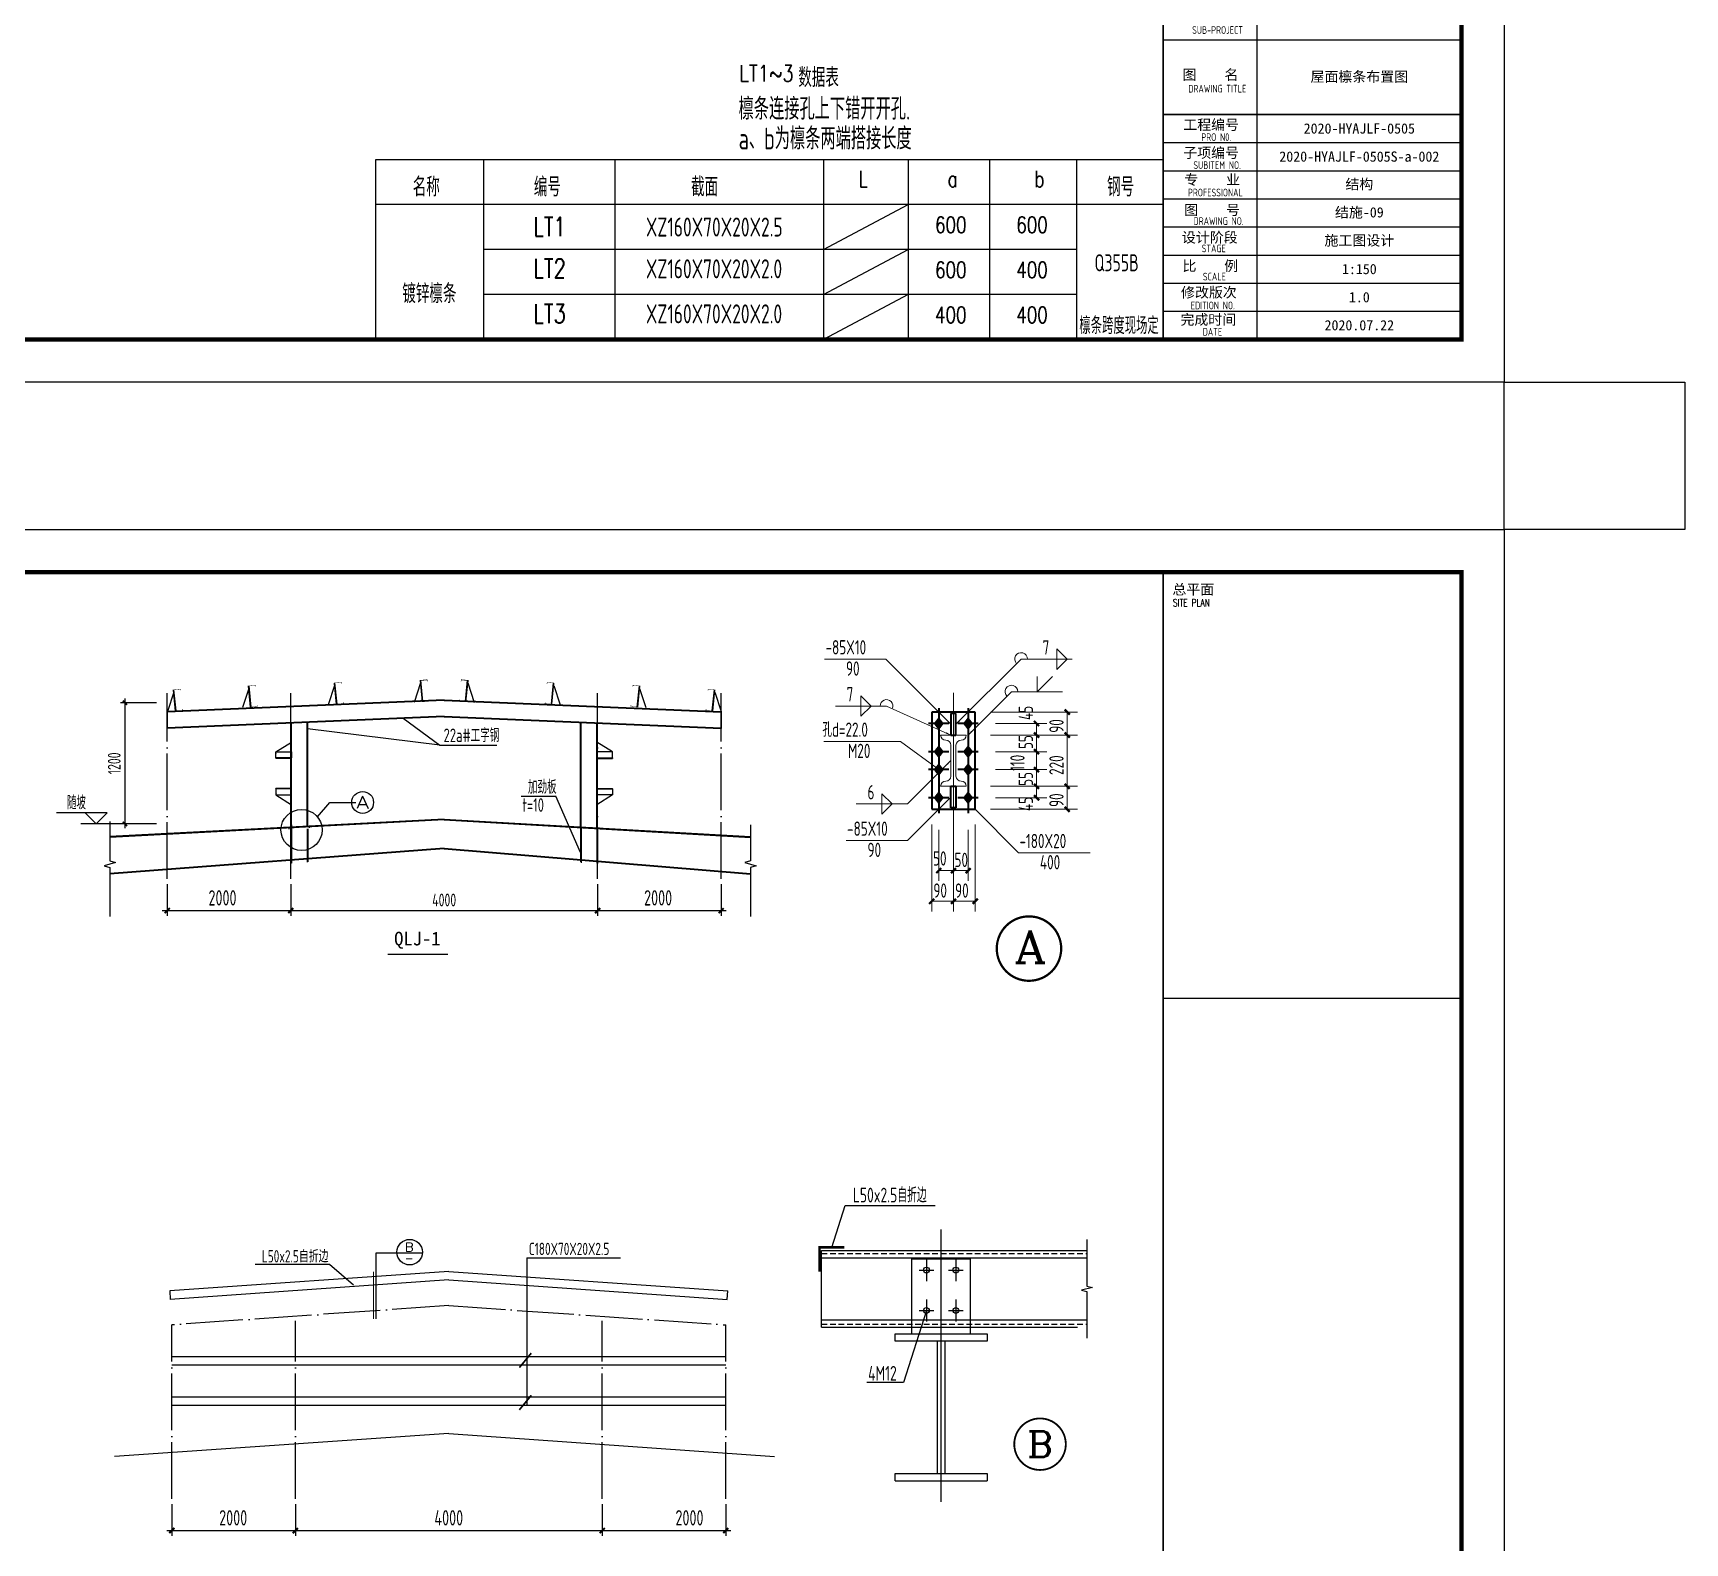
# Model space of a CAD drawing. Extents: x 2303022 to 2899168, y 17226141 to 18257813.
# Drawn here: x 2478061 to 2536210, y 17540130 to 17593299 of the extents above; entities that cross this region are included whole.
import ezdxf
from ezdxf.enums import TextEntityAlignment as Align

# ---------------------------------------------------------------- set-up
doc = ezdxf.new("R2010")
doc.units = 0
doc.header["$LTSCALE"] = 1000
doc.header["$MEASUREMENT"] = 0
for name, pattern in [('6', [8.75, 5, -1.25, 1.25, -1.25]), ('DASHED', [0.75, 0.5, -0.25]), ('DOTE', [2.42, 2, -0.2, 0.02, -0.2]), ('x', [5, 3, -2]), ('Z', [36, 30, -2.5, 1, -2.5])]:
    doc.linetypes.add(name, pattern=pattern)
doc.layers.get('Defpoints').update_dxf_attribs({"color": 250})
for name, color, linetype in [('1', 7, 'Continuous'), ('3T_WOOD', 21, 'Continuous'), ('AXIS_TEXT', 7, 'Continuous'), ('CCX', 140, 'Continuous'), ('DOTE', 1, 'DOTE'), ('GRID', 253, 'Z'), ('LS', 2, 'Continuous'), ('LT', 2, 'Continuous'), ('LTX', 2, 'x'), ('OTHER', 7, 'Continuous'), ('PUB_DIM', 161, 'Continuous'), ('PUB_TEXT', 7, 'Continuous'), ('PUB_TITLE', 4, 'Continuous'), ('R-tec-ysd', 1, 'Continuous'), ('ROOF', 150, 'Continuous'), ('S', 2, 'Continuous'), ('TEXT', 7, 'Continuous'), ('TK', 4, 'Continuous'), ('XIANGTU', 7, 'Continuous'), ('基础边线', 2, 'Continuous'), ('文字', 4, 'Continuous'), ('细实线', 7, 'Continuous')]:
    doc.layers.add(name, color=color, linetype=linetype)
for name, color, linetype, lineweight in [('10', 7, 'Continuous', 35), ('1000', 2, 'Continuous', 35), ('尺寸标注', 9, 'Continuous', 18), ('焊缝标注', 9, 'Continuous', 18), ('编号标注', 9, 'Continuous', 18), ('螺栓孔标注', 9, 'Continuous', 18), ('钢板标注', 9, 'Continuous', 18)]:
    doc.layers.add(name, color=color, linetype=linetype, lineweight=lineweight)
doc.styles.add('-宋体', font='', dxfattribs={"width": 0.8})
doc.styles.add('_HZDX', font='txt.shx', dxfattribs={"width": 0.8, "bigfont": 'HZDX.shx'})
doc.styles.add('_TCH_AXIS', font='COMPLEX', dxfattribs={"bigfont": 'GBCBIG'})
doc.styles.add('COMP', font='COMPLEX.shx', dxfattribs={"bigfont": 'hztxt'})
doc.styles.add('COMPLEX', font='COMPLEX')
doc.styles.add('DIM_FONT', font='SIMPLEX', dxfattribs={"width": 0.7, "bigfont": 'GBCBIG'})
doc.styles.add('HZDX', font='txt', dxfattribs={"height": 4, "bigfont": 'HZDX'})
doc.styles.add('ROMANS', font='romans', dxfattribs={"width": 0.65, "height": 231.275})
doc.styles.add('TSSD_Dimension', font='Tssdeng.shx', dxfattribs={"width": 0.7, "bigfont": 'hztxt.shx'})
doc.styles.add('TSSD_REIN', font='tssdeng.shx', dxfattribs={"width": 0.7, "bigfont": 'tssdchn.shx'})
doc.styles.add('图签宋体', font='', dxfattribs={"height": 300})
doc.styles.get('-宋体').set_extended_font_data('SimSun')
doc.styles.get('图签宋体').set_extended_font_data('NSimSun')
doc.dimstyles.new('TSSD_100_150', dxfattribs={"dimtxt": 450, "dimasz": 150, "dimexe": 150, "dimexo": 375, "dimgap": 150, "dimtad": 1, "dimdec": 0, "dimlfac": 0.666667, "dimzin": 0, "dimdsep": 46, "dimtxsty": 'TSSD_Dimension', "dimblk": 'ARCHTICK', "dimcen": 0, "dimdle": 150, "dimclrt": 7, "dimadec": 0, "dimazin": 0, "dimtfac": 1, "dimtdec": 0, "dimtix": 1, "dimtmove": 2, "dimatfit": 3, "dimldrblk": 'ARCHTICK', "dimfxl": 0, "dimtolj": 1, "dimtzin": 0, "dimarcsym": 0})

# ---------------------------------------------------------------- blocks, each defined once
blk = doc.blocks.new('GeYuanFrame_47201168', base_point=(20.09, 4.53))
at = {"layer": 'PUB_TITLE'}
blk.add_lwpolyline([(1013.09, 14.53), (1013.09, 111.33)], dxfattribs=at)
at = {"layer": 'TK'}
for p, q in [((991.09, 84.93), (1013.09, 84.93)), ((991.09, 84.93), (1061.09, 84.93)), ((991.09, 67.37), (1061.09, 67.37)), ((991.09, 67.33), (1061.09, 67.33)), ((991.09, 60.77), (1061.09, 60.77)), ((991.09, 54.17), (1061.09, 54.17)), ((991.09, 47.57), (1061.09, 47.57)), ((991.09, 40.97), (1061.09, 40.97)), ((991.09, 34.37), (1061.09, 34.37)), ((991.09, 27.77), (1061.09, 27.77)), ((991.09, 21.17), (1061.09, 21.17)), ((991.09, 14.53), (1061.09, 14.53))]:
    blk.add_line(p, q, dxfattribs=at)
blk.add_lwpolyline([(20.09, 4.53), (20.09, 598.53), (1071.09, 598.53), (1071.09, 4.53)], close=True, dxfattribs=at)
at = {"layer": 'TK', "const_width": 1}
blk.add_lwpolyline([(45.09, 588.53), (1061.09, 588.53), (1061.09, 14.53), (45.09, 14.53)], close=True, dxfattribs=at)
at = {"layer": 'TK'}
for points, const_width in [([(991.09, 588.53), (991.09, 14.53)], 0.4), ([(991.09, 67.37), (1061.09, 67.37)], 0.35)]:
    blk.add_lwpolyline(points, dxfattribs=dict(at, const_width=const_width))
at = {"layer": 'TK', "style": 'TSSD_REIN'}
for s, width, p in [('SUB-PROJECT', 0.7, (997.86, 86.3)), ('DRAWING TITLE', 0.7, (996.97, 72.53)), ('PRO N0.', 0.7, (1000.01, 61.15)), ('SUBITEM NO.', 0.7, (998.15, 54.58)), ('PROFESSIONAL', 0.8, (996.88, 48.15)), ('DRAWING NO.', 0.7, (998.19, 41.45)), ('STAGE', 0.7, (1000.09, 35.03)), ('SCALE', 0.7, (1000.38, 28.42)), ('EDITION NO.', 0.8, (997.53, 21.64)), ('DATE', 0.7, (1000.33, 15.45))]:
    blk.add_text(s, height=1.8, dxfattribs=dict(at, width=width)).set_placement(p)
at = {"layer": 'TK', "style": '图签宋体'}
for s, p in [('图    名', (995.63, 75.5)), ('工程编号', (995.77, 63.77)), ('子项编号', (995.77, 57.19)), ('专    业', (996.01, 50.88)), ('图    号', (996.02, 43.77)), ('设计阶段', (995.45, 37.32)), ('比    例', (995.59, 30.63)), ('修改版次', (995.24, 24.41)), ('完成时间', (995.11, 18.02))]:
    blk.add_text(s, height=2.4, dxfattribs=at).set_placement(p)
at = {"layer": 'TK', "char_height": 2.4, "width": 48, "attachment_point": 5, "style": '图签宋体'}
for s, insert in [('屋面檩条布置图', (1037.09, 76.13)), ('2020-HYAJLF-0505', (1037.09, 64.07)), ('2020-HYAJLF-0505S-a-002', (1037.09, 57.47)), ('结构', (1037.09, 50.87)), ('结施-09', (1037.09, 44.27)), ('施工图设计', (1037.09, 37.67)), ('1:150', (1037.09, 31.07)), ('1.0', (1037.09, 24.47)), ('2020.07.22', (1037.09, 17.88))]:
    blk.add_mtext(s, dxfattribs=dict(at, insert=insert))
blk = doc.blocks.new('3W43SS')
at = {"const_width": 79.4}
blk.add_lwpolyline([(8045610, 1074807, 1), (8047878, 1074807, 1)], format="xyb", close=True, dxfattribs=at)
at = {"layer": '10', "color": 2}
for p, q in [((8043568, 1083271), (8043568, 1082191)), ((8044601, 1083271), (8044601, 1082191)), ((8043928, 1082731), (8043208, 1082731)), ((8043568, 1082281), (8043568, 1081201)), ((8044961, 1082731), (8044241, 1082731)), ((8044601, 1082281), (8044601, 1081201)), ((8043928, 1081741), (8043208, 1081741)), ((8043568, 1081648), (8043568, 1080568)), ((8044961, 1081741), (8044241, 1081741)), ((8044601, 1081648), (8044601, 1080568)), ((8043928, 1081108), (8043208, 1081108)), ((8044961, 1081108), (8044241, 1081108)), ((8043568, 1080658), (8043568, 1079578)), ((8044601, 1080658), (8044601, 1079578)), ((8043928, 1080118), (8043208, 1080118)), ((8044961, 1080118), (8044241, 1080118))]:
    blk.add_line(p, q, dxfattribs=at)
for points in [[(8043568, 1082965), (8043388, 1082731), (8043748, 1082731), (8043568, 1082497)], [(8044601, 1082965), (8044421, 1082731), (8044781, 1082731), (8044601, 1082497)], [(8043568, 1081975), (8043388, 1081741), (8043748, 1081741), (8043568, 1081507)], [(8044601, 1081975), (8044421, 1081741), (8044781, 1081741), (8044601, 1081507)], [(8043568, 1081342), (8043388, 1081108), (8043748, 1081108), (8043568, 1080874)], [(8044601, 1081342), (8044421, 1081108), (8044781, 1081108), (8044601, 1080874)], [(8043568, 1080352), (8043388, 1080118), (8043748, 1080118), (8043568, 1079884)], [(8044601, 1080352), (8044421, 1080118), (8044781, 1080118), (8044601, 1079884)]]:
    blk.add_solid(points, dxfattribs=at)
at = {"layer": '1000'}
for p, q in [((8043320, 1083136), (8043320, 1079713)), ((8044850, 1083136), (8043320, 1083136)), ((8044175, 1083091), (8043995, 1083091)), ((8043995, 1083091), (8043995, 1082326)), ((8044175, 1082326), (8044175, 1083091)), ((8044850, 1079713), (8044850, 1083136)), ((8043995, 1082326), (8044175, 1082326)), ((8043995, 1080523), (8044175, 1080523)), ((8043995, 1079758), (8043995, 1080523)), ((8044175, 1080523), (8044175, 1079758)), ((8043320, 1079713), (8044850, 1079713)), ((8044175, 1079758), (8043995, 1079758))]:
    blk.add_line(p, q, dxfattribs=at)
at = {"layer": '尺寸标注', "color": 0}
for p, q in [((8045390, 1083136), (8048450, 1083136)), ((8048090, 1082326), (8048090, 1083136)), ((8045390, 1082326), (8048450, 1082326)), ((8045390, 1082326), (8048450, 1082326)), ((8045570, 1082731), (8047370, 1082731)), ((8045570, 1082326), (8047370, 1082326)), ((8045570, 1082326), (8047370, 1082326)), ((8047010, 1082326), (8047010, 1082731)), ((8047010, 1081741), (8047010, 1082326)), ((8048090, 1080523), (8048090, 1082326)), ((8045570, 1081741), (8047370, 1081741)), ((8045570, 1081741), (8047370, 1081741)), ((8047010, 1081108), (8047010, 1081741)), ((8045570, 1081108), (8047370, 1081108)), ((8045570, 1081108), (8047370, 1081108)), ((8047010, 1080523), (8047010, 1081108)), ((8045390, 1080523), (8048450, 1080523)), ((8045390, 1080523), (8048450, 1080523)), ((8045570, 1080523), (8047370, 1080523)), ((8045570, 1080523), (8047370, 1080523)), ((8047010, 1080118), (8047010, 1080523)), ((8048090, 1079713), (8048090, 1080523)), ((8045570, 1080118), (8047370, 1080118)), ((8045390, 1079713), (8048450, 1079713)), ((8043320, 1079173), (8043320, 1076113)), ((8043568, 1078993), (8043568, 1077193)), ((8044085, 1079173), (8044085, 1076113)), ((8044085, 1079173), (8044085, 1076113)), ((8044085, 1078993), (8044085, 1077193)), ((8044085, 1078993), (8044085, 1077193)), ((8044601, 1078993), (8044601, 1077193)), ((8044850, 1079173), (8044850, 1076113)), ((8043568, 1077553), (8044085, 1077553)), ((8044085, 1077553), (8044601, 1077553)), ((8043320, 1076473), (8044085, 1076473)), ((8044085, 1076473), (8044850, 1076473))]:
    blk.add_line(p, q, dxfattribs=at)
at = {"layer": '尺寸标注', "color": 3}
for p, q in [((8043635, 1082326), (8044535, 1082326)), ((8043815, 1082146), (8043815, 1082146)), ((8043995, 1080883), (8043995, 1081966)), ((8044175, 1080883), (8044175, 1081966)), ((8044355, 1082146), (8044355, 1082146)), ((8043635, 1080523), (8044535, 1080523)), ((8043815, 1080703), (8043815, 1080703)), ((8044355, 1080703), (8044355, 1080703))]:
    blk.add_line(p, q, dxfattribs=at)
at = {"layer": '尺寸标注', "color": 0, "const_width": 81}
for points in [[(8046920, 1082821), (8047100, 1082641)], [(8048000, 1083226), (8048180, 1083046)], [(8046920, 1082416), (8047100, 1082236)], [(8046920, 1082416), (8047100, 1082236)], [(8048000, 1082416), (8048180, 1082236)], [(8048000, 1082416), (8048180, 1082236)], [(8046920, 1081831), (8047100, 1081651)], [(8046920, 1081831), (8047100, 1081651)], [(8046920, 1081198), (8047100, 1081018)], [(8046920, 1081198), (8047100, 1081018)], [(8046920, 1080613), (8047100, 1080433)], [(8046920, 1080613), (8047100, 1080433)], [(8048000, 1080613), (8048180, 1080433)], [(8048000, 1080613), (8048180, 1080433)], [(8046920, 1080208), (8047100, 1080028)], [(8048000, 1079803), (8048180, 1079623)], [(8043478, 1077463), (8043658, 1077643)], [(8043995, 1077463), (8044175, 1077643)], [(8043995, 1077463), (8044175, 1077643)], [(8044511, 1077463), (8044691, 1077643)], [(8043230, 1076383), (8043410, 1076563)], [(8043995, 1076383), (8044175, 1076563)], [(8043995, 1076383), (8044175, 1076563)], [(8044760, 1076383), (8044940, 1076563)]]:
    blk.add_lwpolyline(points, dxfattribs=at)
at = {"layer": '尺寸标注'}
for centre, start, end in [((8043815, 1082326, -2700), 180, 270), ((8044355, 1082326, -2700), 270, 0), ((8043815, 1081966, -2700), 360, 90), ((8044355, 1081966, -2700), 90, 180), ((8043815, 1080523, -2700), 90, 180), ((8043815, 1080883, -2700), 270, 0), ((8044355, 1080883, -2700), 180, 270), ((8044355, 1080523, -2700), 360, 90)]:
    blk.add_arc(centre, 180, start, end, dxfattribs=at)
at = {"layer": '焊缝标注', "color": 0}
for p, q in [((8047727, 1084999), (8047727, 1085359)), ((8047727, 1085359), (8048087, 1084999)), ((8044175, 1082709), (8046467, 1084999)), ((8046467, 1084999), (8048267, 1084999)), ((8047727, 1084999), (8047727, 1084639)), ((8047727, 1084639), (8048087, 1084999)), ((8047029, 1083853), (8047569, 1084393)), ((8047029, 1083853), (8047029, 1084393)), ((8041728, 1083349), (8039928, 1083349)), ((8041188, 1083349), (8040828, 1083709)), ((8040828, 1083349), (8040828, 1083709)), ((8041188, 1083349), (8040828, 1082989)), ((8040828, 1083349), (8040828, 1082989)), ((8043995, 1082326), (8041728, 1083349)), ((8044601, 1082326), (8046129, 1083853)), ((8046129, 1083853), (8047929, 1083853)), ((8043995, 1081425), (8042464, 1079900)), ((8042464, 1079900), (8040664, 1079900)), ((8041564, 1079900), (8041564, 1080260)), ((8041924, 1079900), (8041564, 1080260)), ((8041564, 1079900), (8041564, 1079540)), ((8041924, 1079900), (8041564, 1079540))]:
    blk.add_line(p, q, dxfattribs=at)
for centre, start, end in [((8046467, 1084999), 0, 224.97719), ((8046129, 1083853), 0, 224.97719), ((8041728, 1083349), 335.71286, 180.00001)]:
    blk.add_arc(centre, 225, start, end, dxfattribs=at)
for points in [[(8044175, 1082709), (8044321, 1082817), (8044283, 1082855)], [(8043995, 1082326), (8043842, 1082425), (8043819, 1082376)], [(8044601, 1082326), (8044748, 1082434), (8044709, 1082473)], [(8043995, 1081425), (8043848, 1081317), (8043886, 1081278)]]:
    blk.add_solid(points, dxfattribs=at)
at = {"layer": '编号标注', "color": 7, "linetype": '6'}
blk.add_line((8044085, 1078813), (8044085, 1084036), dxfattribs=at)
at = {"layer": '螺栓孔标注', "color": 0}
for p, q in [((8042227, 1082102), (8039527, 1082102)), ((8043568, 1081108), (8042227, 1082102))]:
    blk.add_line(p, q, dxfattribs=at)
at = {"layer": '螺栓孔标注', "color": 0, "const_width": 18}
blk.add_lwpolyline([(8043577, 1081108, 1), (8043559, 1081108, 1), (8043577, 1081108, 1)], format="xyb", close=True, dxfattribs=at)
at = {"layer": '钢板标注'}
for p, q in [((8041706, 1085002), (8039546, 1085002)), ((8043995, 1082709), (8041706, 1085002)), ((8043995, 1080141), (8042464, 1078616)), ((8044850, 1079713), (8046373, 1078181)), ((8042464, 1078616), (8040304, 1078616)), ((8046373, 1078181), (8048893, 1078181))]:
    blk.add_line(p, q, dxfattribs=at)
at = {"layer": '钢板标注', "const_width": 18}
for points in [[(8044004, 1082709, 1), (8043986, 1082709, 1), (8044004, 1082709, 1)], [(8044004, 1080141, 1), (8043986, 1080141, 1), (8044004, 1080141, 1)], [(8044859, 1079713, 1), (8044841, 1079713, 1), (8044859, 1079713, 1)]]:
    blk.add_lwpolyline(points, format="xyb", close=True, dxfattribs=at)
at = {"style": 'COMP', "width": 2.333333}
blk.add_attdef('A', text='', height=1134, dxfattribs=at).set_placement((8046222, 1074305), (8047356, 1074305), align=Align.FIT)
at = {"layer": 'TEXT', "style": 'TSSD_REIN', "width": 0.7}
for s, p in [('-85X10', (8039582, 1085164)), ('7', (8047223, 1085161)), ('90', (8040302, 1084417)), ('7', (8040324, 1083511)), ('孔d=22.0', (8039473, 1082264)), ('M20', (8040373, 1081517)), ('6', (8041060, 1080062)), ('-85X10', (8040340, 1078778)), ('-180X20', (8046409, 1078343)), ('90', (8041060, 1078031)), ('50', (8043367, 1077729)), ('50', (8044122, 1077679)), ('400', (8047129, 1077596)), ('90', (8043378, 1076599)), ('90', (8044143, 1076599))]:
    blk.add_text(s, height=504, dxfattribs=at).set_placement(p)
for s, p in [('45', (8046884, 1082857)), ('90', (8047964, 1082407)), ('55', (8046884, 1081834)), ('110', (8046590, 1081065)), ('220', (8047964, 1080921)), ('55', (8046884, 1080537)), ('45', (8046884, 1079652)), ('90', (8047964, 1079794))]:
    blk.add_text(s, height=504, rotation=90, dxfattribs=at).set_placement(p)
blk = doc.blocks.new('_ArchTick')
at = {"color": 0, "linetype": 'ByBlock', "const_width": 0.4}
blk.add_lwpolyline([(-0.5, -0.5), (0.5, 0.5)], dxfattribs=at)
blk = doc.blocks.new('*D672')
at = {"layer": 'Defpoints', "color": 0}
for p in [(2482785, 17569717), (2481295, 17565449), (2482785, 17565449)]:
    blk.add_point(p, dxfattribs=at)
at = {"layer": 'PUB_DIM', "color": 0, "lineweight": -2}
for p, q in [((2482410, 17569717), (2481145, 17569717)), ((2481295, 17569867), (2481295, 17565299)), ((2482410, 17565449), (2481145, 17565449))]:
    blk.add_line(p, q, dxfattribs=at)
at = {"layer": 'PUB_DIM', "color": 0, "lineweight": -2, "xscale": 150, "yscale": 150, "zscale": 150}
for p, rotation in [((2481295, 17569717), 90), ((2481295, 17565449), 270)]:
    blk.add_blockref('_ArchTick', p, dxfattribs=dict(at, rotation=rotation))
at = {"layer": 'PUB_DIM', "color": 7, "insert": (2480920, 17567583), "char_height": 450, "attachment_point": 5, "rotation": 90, "style": 'TSSD_Dimension'}
blk.add_mtext('\\A1;1200', dxfattribs=at)
blk = doc.blocks.new('*D673')
at = {"layer": 'Defpoints', "color": 0}
for p in [(2487133, 17563543), (2497935, 17563543), (2497935, 17562396)]:
    blk.add_point(p, dxfattribs=at)
at = {"layer": 'PUB_DIM', "color": 0, "lineweight": -2}
for p, q in [((2487133, 17563168), (2487133, 17562246)), ((2497935, 17563168), (2497935, 17562246)), ((2486983, 17562396), (2498085, 17562396))]:
    blk.add_line(p, q, dxfattribs=at)
at = {"layer": 'PUB_DIM', "color": 0, "lineweight": -2, "xscale": 150, "yscale": 150, "zscale": 150, "rotation": 180}
blk.add_blockref('_ArchTick', (2487133, 17562396), dxfattribs=at)
at = {"layer": 'PUB_DIM', "color": 0, "lineweight": -2, "xscale": 150, "yscale": 150, "zscale": 150}
blk.add_blockref('_ArchTick', (2497935, 17562396), dxfattribs=at)
at = {"layer": 'PUB_DIM', "color": 7, "insert": (2492534, 17562771), "char_height": 450, "attachment_point": 5, "style": 'TSSD_Dimension'}
blk.add_mtext('\\A1;4000', dxfattribs=at)
blk = doc.blocks.new('_AXISO')
blk.add_circle((0, 0), 0.5)
at = {"layer": 'AXIS_TEXT', "style": 'COMPLEX', "width": 1.041667}
blk.add_attdef('A', text='', height=0.56, dxfattribs=at).set_placement((-0.25, -0.28), (0.25, -0.28), align=Align.FIT)
blk = doc.blocks.new('*D674')
at = {"layer": 'Defpoints', "color": 0}
for p in [(2487294, 17541950), (2498096, 17541950), (2498096, 17540566)]:
    blk.add_point(p, dxfattribs=at)
at = {"layer": 'PUB_DIM', "color": 0, "lineweight": -2}
for p, q in [((2487294, 17541500), (2487294, 17540386)), ((2498096, 17541500), (2498096, 17540386)), ((2487114, 17540566), (2498276, 17540566))]:
    blk.add_line(p, q, dxfattribs=at)
at = {"layer": 'PUB_DIM', "color": 0, "lineweight": -2, "xscale": 179.9999999930151, "yscale": 179.9999999930151, "zscale": 179.9999999930151, "rotation": 180}
blk.add_blockref('_ArchTick', (2487294, 17540566), dxfattribs=at)
at = {"layer": 'PUB_DIM', "color": 0, "lineweight": -2, "xscale": 179.9999999930151, "yscale": 179.9999999930151, "zscale": 179.9999999930151}
blk.add_blockref('_ArchTick', (2498096, 17540566), dxfattribs=at)
at = {"layer": 'PUB_DIM', "color": 7, "insert": (2492695, 17541016), "char_height": 540, "attachment_point": 5, "style": 'TSSD_Dimension'}
blk.add_mtext('\\A1;4000', dxfattribs=at)
blk = doc.blocks.new('GeYuanFrame_00545264', base_point=(20.09, 4.53))
at = {"layer": 'TK'}
blk.add_lwpolyline([(20.09, 4.53), (20.09, 598.53), (1071.09, 598.53), (1071.09, 4.53)], close=True, dxfattribs=at)
at = {"layer": 'TK', "const_width": 1}
blk.add_lwpolyline([(45.09, 588.53), (1061.09, 588.53), (1061.09, 14.53), (45.09, 14.53)], close=True, dxfattribs=at)
at = {"layer": 'TK'}
for points, const_width in [([(991.09, 588.53), (991.09, 14.53)], 0.4), ([(991.09, 488.5), (1061.09, 488.5)], 0.35)]:
    blk.add_lwpolyline(points, dxfattribs=dict(at, const_width=const_width))
at = {"layer": 'TK', "style": '图签宋体'}
blk.add_text('总平面', height=2.4, dxfattribs=at).set_placement((993.23, 583.28))
at = {"layer": 'TK', "style": 'ROMANS', "width": 0.76}
blk.add_text('SITE PLAN', height=1.697, dxfattribs=at).set_placement((993.35, 580.49))

msp = doc.modelspace()

# ---------------------------------------------------------------- linework, layer by layer
for p, q in [((2485720.8, 17569560.3), (2485646.1, 17570306.6)), ((2485738.7, 17569562.1), (2485664, 17570308.4)), ((2488678, 17570327.2), (2488454.6, 17569648.5)), ((2488744.4, 17569663.8), (2488669.7, 17570410.1)), ((2488762.3, 17569665.6), (2488687.6, 17570411.9)), ((2491702.4, 17570422.8), (2491474.3, 17569729.9)), ((2491768.8, 17569759.3), (2491694.1, 17570505.7)), ((2491769.9, 17569748.1), (2491695.2, 17570494.4)), ((2491786.7, 17569761.1), (2491712, 17570507.5)), ((2491787.8, 17569749.9), (2491713.1, 17570496.2)), ((2493280.4, 17569749.9), (2493355.1, 17570496.2)), ((2493281.5, 17569761.1), (2493356.2, 17570507.5)), ((2493298.3, 17569748.1), (2493373, 17570494.4)), ((2493299.4, 17569759.3), (2493374.1, 17570505.7)), ((2493365.8, 17570422.8), (2493593.9, 17569729.9)), ((2496305.9, 17569665.6), (2496380.7, 17570411.9)), ((2496323.9, 17569663.8), (2496398.6, 17570410.1)), ((2496390.3, 17570327.2), (2496613.7, 17569648.5)), ((2499329.6, 17569562.1), (2499404.3, 17570308.4)), ((2499347.5, 17569560.3), (2499422.2, 17570306.6)), ((2492534.1, 17569824.6), (2482784.9, 17569413.6)), ((2492536.5, 17569800.7), (2482784.9, 17569389.5)), ((2483011.7, 17570088.4), (2482788.3, 17569409.6)), ((2483078.1, 17569424.9), (2483003.4, 17570171.2)), ((2483096, 17569426.7), (2483021.3, 17570173)), ((2485654.4, 17570223.8), (2485430.9, 17569545)), ((2492531.7, 17569800.7), (2502283.3, 17569389.5)), ((2492534.1, 17569824.6), (2502283.3, 17569413.6)), ((2499413.9, 17570223.8), (2499637.3, 17569545)), ((2501972.3, 17569426.7), (2502047, 17570173)), ((2501990.2, 17569424.9), (2502064.9, 17570171.2)), ((2502056.6, 17570088.4), (2502280, 17569409.6)), ((2482784.9, 17569413.6), (2482784.9, 17568810.6)), ((2492534.1, 17569245.7), (2482784.9, 17568834.7)), ((2492534.1, 17569221.6), (2482784.9, 17568810.6)), ((2491088.2, 17569169.5), (2492378.7, 17568226.7)), ((2492534.1, 17569245.7), (2502283.3, 17568834.7)), ((2492534.1, 17569221.6), (2502283.3, 17568810.6)), ((2502283.3, 17569413.6), (2502283.3, 17568810.6)), ((2487133.1, 17565307.3), (2487133.1, 17568968.2)), ((2487157.1, 17565308.8), (2487157.1, 17568969.3)), ((2487709.1, 17565342.2), (2487709.1, 17568995.2)), ((2492378.7, 17568226.7), (2487726.7, 17568800.4)), ((2487733.1, 17565342.2), (2487733.1, 17568996.4)), ((2497335.1, 17565340.4), (2497335.1, 17568996.4)), ((2497359.1, 17565340.4), (2497359.1, 17568995.2)), ((2497911.1, 17565313.4), (2497911.1, 17568969.3)), ((2497935.1, 17565313.4), (2497935.1, 17568968.2)), ((2492378.7, 17568226.7), (2494383.9, 17568226.7)), ((2486605.1, 17567772.2), (2486605.1, 17567757.2)), ((2487157.1, 17567772.2), (2486605.1, 17567772.2)), ((2487157.1, 17567757.2), (2486605.1, 17567757.2)), ((2497911.1, 17567772.2), (2498463.1, 17567772.2)), ((2497911.1, 17567757.2), (2498463.1, 17567757.2)), ((2498463.1, 17567772.2), (2498463.1, 17567757.2)), ((2486605.1, 17566680), (2486605.1, 17566695)), ((2487157.1, 17566695), (2486605.1, 17566695)), ((2487157.1, 17566680), (2486605.1, 17566680)), ((2495247.2, 17566423, -156), (2496459.6, 17566423, -156)), ((2497335.1, 17564438.5, 88.7), (2496459.6, 17566423, -65.6)), ((2497911.1, 17566695), (2498463.1, 17566695)), ((2497911.1, 17566680), (2498463.1, 17566680)), ((2498463.1, 17566680), (2498463.1, 17566695)), ((2492534.1, 17565619.5), (2480763.2, 17565006.2)), ((2492534.1, 17565619.5), (2503316.9, 17565006.2)), ((2492537.1, 17565589.7), (2480763.2, 17564976)), ((2487793.1, 17565348.2), (2487073.1, 17565303.5)), ((2487073.1, 17565267.4), (2487073.1, 17565303.5)), ((2487133.1, 17565418.6), (2487133.1, 17564060.9)), ((2487157.1, 17565421), (2487157.1, 17564062.8)), ((2487709.1, 17565273.5), (2487709.1, 17564107.3)), ((2487733.1, 17565275.9), (2487733.1, 17564109.2)), ((2487793.1, 17565312.1), (2487793.1, 17565348.2)), ((2492531.1, 17565589.7), (2503316.9, 17564976)), ((2497275.1, 17565346.4), (2497995.1, 17565307.4)), ((2497275.1, 17565310.2), (2497275.1, 17565346.4)), ((2497335.1, 17565307.1), (2497335.1, 17564109.2)), ((2497359.1, 17565304.7), (2497359.1, 17564077.1)), ((2497911.1, 17565249.5), (2497911.1, 17564062.8)), ((2497935.1, 17565247), (2497935.1, 17564060.9)), ((2497995.1, 17565271.2), (2497995.1, 17565307.4)), ((2492534.1, 17564596.9), (2480763.2, 17563704.7)), ((2492534.1, 17564566.8), (2480763.2, 17563674.5)), ((2492534.1, 17564596.9), (2503316.9, 17563704.7)), ((2492534.1, 17564566.8), (2503316.9, 17563674.5)), ((2506184.1, 17550538.3), (2506649.1, 17552016.2)), ((2506649.1, 17552016.2), (2509820.9, 17552016.2)), ((2485882.4, 17549942.2), (2488501.5, 17549942.2)), ((2488501.5, 17549942.2), (2489335.8, 17549218.7)), ((2495442.9, 17550170.3), (2495442.9, 17544981.5)), ((2495442.9, 17550170.3), (2498738.9, 17550170.3)), ((2492693.9, 17549692), (2482874.6, 17549005.8)), ((2492693.9, 17549391.5), (2482892.5, 17548706.3)), ((2492693.9, 17549692), (2502516.3, 17549005.8)), ((2492693.9, 17549391.5), (2502498.4, 17548706.3)), ((2482874.6, 17549005.8), (2482892.5, 17548706.3)), ((2502498.4, 17548706.3), (2502516.3, 17549005.8)), ((2482946.3, 17546701.5), (2502444.7, 17546701.5)), ((2482946.3, 17546401.5), (2502444.7, 17546401.5)), ((2482946.3, 17545281.5), (2502444.7, 17545281.5)), ((2482946.3, 17544981.5), (2502444.7, 17544981.5)), ((2492693.9, 17543979.3), (2480924.6, 17543176.4)), ((2492693.9, 17543979.3), (2504160.7, 17543176.4))]:
    msp.add_line(p, q)
at = {"color": 0, "ltscale": 0.5}
for points in [[(2486605.1, 17567984.2), (2487157.1, 17568326.6)], [(2498463.1, 17567984.2), (2497911.1, 17568326.6)], [(2486605.1, 17566468), (2487157.1, 17566125.6)], [(2498463.1, 17566468), (2497911.1, 17566125.6)]]:
    msp.add_lwpolyline(points, dxfattribs=at)
for points in [[(2486605.1, 17567984.2), (2487157.1, 17567984.2), (2487157.1, 17567772.2), (2486605.1, 17567772.2)], [(2498463.1, 17567984.2), (2497911.1, 17567984.2), (2497911.1, 17567772.2), (2498463.1, 17567772.2)], [(2486605.1, 17566468), (2487157.1, 17566468), (2487157.1, 17566680), (2486605.1, 17566680)], [(2498463.1, 17566468), (2497911.1, 17566468), (2497911.1, 17566680), (2498463.1, 17566680)]]:
    msp.add_lwpolyline(points, close=True)
for points, const_width in [([(2505745, 17549686.1), (2505745, 17550538.3), (2506623.3, 17550538.3)], 86.4), ([(2495180.7, 17546305.8), (2495600.1, 17546815.7)], 60), ([(2495180.7, 17544819.3), (2495600.1, 17545329.2)], 60)]:
    msp.add_lwpolyline(points, dxfattribs=dict(const_width=const_width))
at = {"const_width": 63.5}
msp.add_lwpolyline([(2512600.6, 17543608.1, 1), (2514415, 17543608.1, 1)], format="xyb", close=True, dxfattribs=at)
at = {"layer": 'CCX', "const_width": 48}
msp.add_lwpolyline([(2490546.5, 17560852.9), (2492666.1, 17560852.9)], dxfattribs=at)
at = {"layer": 'DOTE', "color": 1}
for p, q in [((2482784.9, 17563510.2), (2482784.9, 17570054.9)), ((2487133.1, 17563510.2), (2487133.1, 17570054.9)), ((2497935.1, 17563510.2), (2497935.1, 17570054.9)), ((2502283.3, 17563510.2), (2502283.3, 17570054.9)), ((2492693.9, 17548489.9), (2482946.3, 17547807.9)), ((2492693.9, 17548489.9), (2502444.7, 17547807.9)), ((2482946.3, 17541680.4), (2482946.3, 17547807.9)), ((2487294.5, 17541680.4), (2487294.5, 17547951.5)), ((2498096.5, 17541680.4), (2498096.5, 17547951.5)), ((2502444.7, 17541680.4), (2502444.7, 17547807.9))]:
    msp.add_line(p, q, dxfattribs=at)
at = {"layer": 'GRID'}
msp.add_line((2510026.5, 17541583.8), (2510026.5, 17551171.7), dxfattribs=at)
at = {"layer": 'LS'}
for p, q in [((2509508.1, 17550129.8), (2509508.1, 17549352.2)), ((2510544.9, 17550129.8), (2510544.9, 17549352.2)), ((2509248.9, 17549741), (2509767.3, 17549741)), ((2510285.7, 17549741), (2510804.1, 17549741)), ((2509248.9, 17548315.5), (2509767.3, 17548315.5)), ((2509508.1, 17548704.3), (2509508.1, 17547926.7)), ((2510285.7, 17548315.5), (2510804.1, 17548315.5)), ((2510544.9, 17548704.3), (2510544.9, 17547926.7))]:
    msp.add_line(p, q, dxfattribs=at)
at = {"layer": 'LT'}
for p, q in [((2505814.6, 17550427.9), (2515160.2, 17550427.9)), ((2505814.6, 17547732.3), (2505814.6, 17550427.9)), ((2505814.6, 17550168.7), (2515160.2, 17550168.7)), ((2505814.6, 17547991.5), (2515160.2, 17547991.5)), ((2505814.6, 17547732.3), (2514823.2, 17547732.3))]:
    msp.add_line(p, q, dxfattribs=at)
at = {"layer": 'LTX', "linetype": 'DASHED', "ltscale": 0.4}
for p, q in [((2505814.6, 17550324.2), (2515160.2, 17550324.2)), ((2505814.6, 17547836), (2515160.2, 17547836))]:
    msp.add_line(p, q, dxfattribs=at)
at = {"layer": 'LTX', "ltscale": 10}
msp.add_line((2508989.8, 17550129.8), (2511063.3, 17550129.8), dxfattribs=at)
at = {"layer": 'OTHER'}
for p, q in [((2480763.2, 17565539.3), (2480763.2, 17564148.2)), ((2503316.9, 17565417.8), (2503316.9, 17564148.2)), ((2480961.2, 17564085.2), (2480565.2, 17563977.2)), ((2480565.2, 17563977.2), (2480763.2, 17563914.2)), ((2480763.2, 17564148.2), (2480961.2, 17564085.2)), ((2480763.2, 17563914.2), (2480763.2, 17562192.3)), ((2503316.9, 17564148.2), (2503118.9, 17564085.2)), ((2503118.9, 17564085.2), (2503514.9, 17563977.2)), ((2503514.9, 17563977.2), (2503316.9, 17563914.2)), ((2503316.9, 17563914.2), (2503316.9, 17562192.3))]:
    msp.add_line(p, q, dxfattribs=at)
at = {"layer": 'PUB_DIM'}
for p, q in [((2488070, 17565698.2), (2488511.3, 17566206.2)), ((2488511.3, 17566206.2), (2489423.6, 17566206.2)), ((2480286.8, 17565837.6), (2478887.1, 17565837.6)), ((2480675.6, 17565837.6), (2479898, 17565837.6)), ((2479898, 17565837.6), (2480286.8, 17565448.8)), ((2480286.8, 17565448.8), (2480675.6, 17565837.6)), ((2481501.6, 17565448.8), (2479738.6, 17565448.8)), ((2482784.9, 17563330.2), (2482784.9, 17562216.1)), ((2487133.1, 17563330.2), (2487133.1, 17562216.1)), ((2497935.1, 17563330.2), (2497935.1, 17562216.1)), ((2502283.3, 17563330.2), (2502283.3, 17562216.1)), ((2482604.9, 17562396.1), (2487313.1, 17562396.1)), ((2497755.1, 17562396.1), (2502463.3, 17562396.1)), ((2490135.9, 17548020.4), (2490135.9, 17550349.6)), ((2490135.9, 17550349.6), (2490855.9, 17550349.6)), ((2490855.9, 17550349.6), (2491755.9, 17550349.6)), ((2482946.3, 17541500.4), (2482946.3, 17540386.4)), ((2487294.5, 17541500.4), (2487294.5, 17540386.4)), ((2498096.5, 17541500.4), (2498096.5, 17540386.4)), ((2502444.7, 17541500.4), (2502444.7, 17540386.4)), ((2482766.3, 17540566.4), (2487474.5, 17540566.4)), ((2497916.5, 17540566.4), (2502624.7, 17540566.4))]:
    msp.add_line(p, q, dxfattribs=at)
at = {"layer": 'PUB_DIM', "const_width": 45}
msp.add_lwpolyline([(2490045.9, 17548020.4), (2490045.9, 17549682.1)], dxfattribs=at)
at = {"layer": 'PUB_DIM'}
for centre, radius in [((2487512.5, 17565237.4), 723.3), ((2491318.4, 17550370.1), 450)]:
    msp.add_circle(centre, radius, dxfattribs=at)
at = {"layer": 'PUB_TEXT'}
msp.add_lwpolyline([(2509508.1, 17548315.5), (2508701.1, 17545782.8), (2508701.1, 17545782.8), (2507414.3, 17545782.8)], dxfattribs=at)
at = {"layer": 'R-tec-ysd'}
msp.add_lwpolyline([(2529847.2, 17581004.2), (2536209.8, 17581004.2), (2536209.8, 17575815.3), (2529847.2, 17575815.3)], close=True, dxfattribs=at)
at = {"layer": 'ROOF'}
for points, const_width in [([(2485892.6, 17570283.9), (2485887.8, 17570330.8), (2485664, 17570308.4), (2485738.7, 17569562.1), (2485962.6, 17569584.5), (2485957.8, 17569631.5)], 15), ([(2488916.2, 17570387.3), (2488911.5, 17570434.3), (2488687.6, 17570411.9), (2488762.3, 17569665.6), (2488986.2, 17569688), (2488981.4, 17569734.9)], 15), ([(2491940.6, 17570482.9), (2491935.9, 17570529.9), (2491712, 17570507.5), (2491786.7, 17569761.1), (2492010.6, 17569783.5), (2492005.8, 17569830.5)], 15), ([(2491941.8, 17570471.6), (2491937, 17570518.6), (2491713.1, 17570496.2), (2491787.8, 17569749.9), (2492011.7, 17569772.3), (2492007, 17569819.2)], 15), ([(2493126.5, 17570471.6), (2493131.2, 17570518.6), (2493355.1, 17570496.2), (2493280.4, 17569749.9), (2493056.5, 17569772.3), (2493061.3, 17569819.2)], 15), ([(2493127.6, 17570482.9), (2493132.3, 17570529.9), (2493356.2, 17570507.5), (2493281.5, 17569761.1), (2493057.6, 17569783.5), (2493062.4, 17569830.5)], 15), ([(2496152, 17570387.3), (2496156.8, 17570434.3), (2496380.7, 17570411.9), (2496305.9, 17569665.6), (2496082.1, 17569688), (2496086.8, 17569734.9)], 15), ([(2499175.6, 17570283.9), (2499180.4, 17570330.8), (2499404.3, 17570308.4), (2499329.6, 17569562.1), (2499105.7, 17569584.5), (2499110.4, 17569631.5)], 15), ([(2483249.9, 17570148.5), (2483245.2, 17570195.4), (2483021.3, 17570173), (2483096, 17569426.7), (2483319.9, 17569449.1), (2483315.1, 17569496.1)], 15), ([(2501818.3, 17570148.5), (2501823.1, 17570195.4), (2502047, 17570173), (2501972.3, 17569426.7), (2501748.4, 17569449.1), (2501753.1, 17569496.1)], 15), ([(2487117.8, 17567932.2), (2487157.1, 17567932.2), (2487157.1, 17567757.2), (2486605.1, 17567757.1), (2486605.1, 17567932.1), (2486644.4, 17567932.1)], 12.5), ([(2497950.5, 17567932.2), (2497911.1, 17567932.2), (2497911.1, 17567757.2), (2498463.1, 17567757.1), (2498463.1, 17567932.1), (2498423.8, 17567932.1)], 12.5), ([(2487117.8, 17566519.9), (2487157.1, 17566520), (2487157.1, 17566695), (2486605.1, 17566695.1), (2486605.1, 17566520.1), (2486644.4, 17566520.1)], 12.5), ([(2497950.5, 17566519.9), (2497911.1, 17566520), (2497911.1, 17566695), (2498463.1, 17566695.1), (2498463.1, 17566520.1), (2498423.8, 17566520.1)], 12.5)]:
    msp.add_lwpolyline(points, dxfattribs=dict(at, const_width=const_width))
at = {"layer": 'S'}
for p, q in [((2505814.6, 17547887.8), (2505814.6, 17550427.9)), ((2508989.8, 17547732.3), (2508989.8, 17550129.8)), ((2511063.3, 17547732.3), (2511063.3, 17550129.8)), ((2508989.8, 17547499), (2508989.8, 17547732.3)), ((2511063.3, 17547499), (2511063.3, 17547732.3)), ((2508406.6, 17547499), (2511646.5, 17547499)), ((2508406.6, 17547239.8), (2508406.6, 17547499)), ((2511646.5, 17547239.8), (2508406.6, 17547239.8)), ((2509896.9, 17542574.3), (2509896.9, 17547239.8)), ((2510156.1, 17547239.8), (2510156.1, 17542574.3)), ((2511646.5, 17547499), (2511646.5, 17547239.8)), ((2508406.6, 17542574.3), (2511646.5, 17542574.3)), ((2508406.6, 17542315.1), (2508406.6, 17542574.3)), ((2511646.5, 17542574.3), (2511646.5, 17542315.1)), ((2508406.6, 17542315.1), (2511646.5, 17542315.1))]:
    msp.add_line(p, q, dxfattribs=at)
for centre in [(2509508.1, 17549741), (2510544.9, 17549741), (2509508.1, 17548315.5), (2510544.9, 17548315.5)]:
    msp.add_circle(centre, 101.8, dxfattribs=at)
at = {"layer": 'XIANGTU'}
msp.add_lwpolyline([(2515160.2, 17550816.7), (2515160.2, 17549177.3), (2515354.6, 17549128.8), (2514965.8, 17549031.4), (2515160.2, 17548982.9), (2515160.2, 17547343.5)], dxfattribs=at)
at = {"layer": '基础边线'}
for p, q in [((2505885.2, 17585675.4), (2508866.8, 17587261)), ((2505885.2, 17584089.8), (2508866.8, 17585675.4)), ((2508866.8, 17584089.8), (2505885.2, 17582504.2))]:
    msp.add_line(p, q, dxfattribs=at)
at = {"layer": '细实线'}
for p, q in [((2490127.5, 17582504.2), (2490127.5, 17588846.5)), ((2490127.5, 17588846.5), (2517847.2, 17588846.5)), ((2493929.3, 17582504.2), (2493929.3, 17588846.5)), ((2498545.3, 17588846.5), (2498545.3, 17582504.2)), ((2505885.2, 17588846.5), (2505885.2, 17582504.2)), ((2508866.8, 17588846.5), (2508866.8, 17582504.2)), ((2511726.3, 17588846.5), (2511726.3, 17582504.2)), ((2514786.8, 17588846.5), (2514786.8, 17582504.2)), ((2517847.2, 17588846.5), (2517847.2, 17582504.2)), ((2517847.2, 17587261), (2490127.5, 17587261)), ((2514786.8, 17585675.4), (2493929.3, 17585675.4)), ((2514786.8, 17584089.8), (2493929.3, 17584089.8)), ((2517847.2, 17582504.2), (2490127.5, 17582504.2)), ((2514786.8, 17582504.2), (2493929.3, 17582504.2)), ((2514786.8, 17582504.2), (2493929.3, 17582504.2))]:
    msp.add_line(p, q, dxfattribs=at)

# ---------------------------------------------------------------- block references
ref = msp.add_blockref('3W43SS', (-5533424.1, 16486279.4), dxfattribs=dict(xscale=0.999974999576807, yscale=0.999974999576807, zscale=0.9999750000000063))
ref.add_attrib('A', 'A', dxfattribs={"height": 1134, "style": 'COMP', "width": 1.166667}).set_placement((2512596.4, 17560557.3), (2513730.4, 17560557.3), align=Align.FIT)
at = {"layer": '3T_WOOD', "xscale": 150, "yscale": 150, "zscale": 150}
for name, p in [('GeYuanFrame_47201168', (2372197.2, 17581004.2)), ('GeYuanFrame_00545264', (2372197.2, 17486715.3))]:
    msp.add_blockref(name, p, dxfattribs=at)
at = {"layer": 'PUB_DIM'}
ref = msp.add_blockref('_AXISO', (2489662.8, 17566206.2), dxfattribs=dict(at, xscale=767.9999995604157, yscale=767.9999995604157, zscale=768.0000000384001))
ref.add_attrib('A', 'A', dxfattribs={"layer": 'AXIS_TEXT', "height": 434.4, "style": '_TCH_AXIS', "width": 1.166667}).set_placement((2489445.6, 17565989), (2489880.1, 17565989), align=Align.FIT)
at = {"layer": 'PUB_DIM', "rotation": 180}
for p, xscale, yscale, zscale in [((2482784.9, 17562396.1), 179.9999998882413, 179.9999998882413, 180), ((2497935.1, 17562396.1), 179.9999998882413, 179.9999998882413, 180), ((2482946.3, 17540566.4), 179.9955000057817, 179.9954999201, 179.9954999973807), ((2498096.5, 17540566.4), 179.9955000057817, 179.9954999201, 179.9954999973807)]:
    msp.add_blockref('_ArchTick', p, dxfattribs=dict(at, xscale=xscale, yscale=yscale, zscale=zscale))
at = {"layer": 'PUB_DIM'}
for p, xscale, yscale, zscale in [((2487133.1, 17562396.1), 179.9999998882413, 179.9999998882413, 180), ((2502283.3, 17562396.1), 179.9999998882413, 179.9999998882413, 180), ((2487294.5, 17540566.4), 179.9955000057817, 179.9954999201, 179.9954999973807), ((2502444.7, 17540566.4), 179.9955000057817, 179.9954999201, 179.9954999973807)]:
    msp.add_blockref('_ArchTick', p, dxfattribs=dict(at, xscale=xscale, yscale=yscale, zscale=zscale))

# ---------------------------------------------------------------- texts
at = {"style": 'COMP'}
for tag, text, height, width, p, p2 in [('B', '1', 306, 1.235294, (2491152.9, 17550394.6), (2491458.9, 17550394.6)), ('-', '-', 306, 1.166667, (2491152.9, 17549998.6), (2491458.9, 17549998.6)), ('B', '1', 907.2, 1.235294, (2513054.2, 17543154.5), (2513961.4, 17543154.5))]:
    msp.add_attdef(tag, text=text, height=height, dxfattribs=dict(at, width=width)).set_placement(p, p2, align=Align.FIT)
at = {"layer": '1', "color": 0, "linetype": 'Continuous', "style": '_HZDX', "width": 0.8}
msp.add_text('LT1~3', height=573.75, dxfattribs=at).set_placement((2503880.1, 17591417.5), align=Align.BOTTOM_CENTER)
at = {"layer": '1', "color": 0, "linetype": 'Continuous', "style": 'DIM_FONT', "width": 0.75}
for s, p in [('L', (2507123.9, 17587874.9)), ('b', (2513314.6, 17587874.9)), ('a', (2510254.2, 17587874.9))]:
    msp.add_text(s, height=573.7, dxfattribs=at).set_placement(p)
at = {"layer": 'PUB_DIM', "style": 'TSSD_REIN', "width": 0.7}
msp.add_text('随坡', height=480, dxfattribs=at).set_placement((2479586.9, 17566226.4), align=Align.MIDDLE)
at = {"layer": 'PUB_DIM', "color": 7, "attachment_point": 5, "style": 'TSSD_Dimension'}
for insert, char_height in [((2484729.6, 17562846.1), 540), ((2500063.7, 17562846.1), 540), ((2485106.7, 17541016.4), 539.99), ((2501167.2, 17541016.4), 539.99)]:
    msp.add_mtext('\\A1;2000', dxfattribs=dict(at, insert=insert, char_height=char_height))
at = {"layer": 'PUB_TEXT', "style": 'TSSD_REIN', "width": 0.7}
for s, height, p in [('22a#工字钢', 480, (2492513.2, 17568329.6)), ('加劲板', 480, (2495480.6, 17566508.9, -156)), ('t=10', 480, (2495285.4, 17565876.1, -156)), ('L50x2.5自折边', 518.39, (2506918, 17552121.7)), ('C180X70X20X2.5', 431.989, (2495513.1, 17550269.1)), ('L50x2.5自折边', 431.99, (2486114.9, 17550009.7)), ('4M12', 518.39, (2507457, 17545845.6))]:
    msp.add_text(s, height=height, dxfattribs=at).set_placement(p)
at = {"layer": 'PUB_TEXT', "style": '-宋体'}
msp.add_text('QLJ-1', height=480, dxfattribs=at).set_placement((2490772.5, 17561172.1))
at = {"layer": 'TEXT', "style": 'TSSD_Dimension', "width": 0.7}
for s, p in [('檩条连接孔上下错开开孔.', (2502898.8, 17590248.7)), ('a、b为檩条两端搭接长度', (2502898.8, 17589199.8))]:
    msp.add_text(s, height=765, dxfattribs=at).set_placement(p)
at = {"layer": '文字', "color": 7, "linetype": 'Continuous', "ltscale": 0.5}
for s, height, style, width, p in [('数据表', 669.37, 'HZDX', 0.75, (2504997.1, 17591395.2)), ('名称', 669.37, 'HZDX', 0.75, (2491426.7, 17587544)), ('编号', 669.37, 'HZDX', 0.75, (2495689.9, 17587544)), ('截面', 669.37, 'HZDX', 0.75, (2501225.8, 17587544)), ('钢号', 669.37, 'HZDX', 0.75, (2515866.5, 17587544)), ('LT1', 669.37, 'HZDX', 0.75, (2495674.7, 17586145.1)), ('XZ160X70X20X2.5', 669.375, 'TSSD_REIN', 0.7, (2499635.3, 17586132.8)), ('600', 573.75, 'HZDX', 0.75, (2509812.8, 17586258.2)), ('600', 573.75, 'HZDX', 0.75, (2512672.4, 17586258.2)), ('Q355B', 600, 'TSSD_REIN', 0.7, (2515426.6, 17584907.8)), ('LT2', 669.37, 'HZDX', 0.75, (2495674.7, 17584673.2)), ('XZ160X70X20X2.0', 669.375, 'TSSD_REIN', 0.7, (2499635.3, 17584660.9)), ('600', 573.75, 'HZDX', 0.75, (2509812.8, 17584672.7)), ('400', 573.75, 'HZDX', 0.75, (2512672.4, 17584672.7)), ('镀锌檩条', 669.37, 'HZDX', 0.75, (2491058.6, 17583787.2)), ('LT3', 669.37, 'HZDX', 0.75, (2495674.7, 17583087.6)), ('XZ160X70X20X2.0', 669.375, 'TSSD_REIN', 0.7, (2499635.3, 17583075.3)), ('400', 573.75, 'HZDX', 0.75, (2509812.8, 17583087.1)), ('400', 573.75, 'HZDX', 0.75, (2512672.4, 17583087.1)), ('檩条跨度现场定', 600, 'TSSD_REIN', 0.7, (2514892.9, 17582698.9))]:
    msp.add_text(s, height=height, dxfattribs=dict(at, style=style, width=width)).set_placement(p)

# ---------------------------------------------------------------- dimensions: what is measured, and where the dimension line sits
at = {"layer": 'PUB_DIM'}
dim = msp.add_linear_dim(base=(2481295.2, 17565448.8), p1=(2482784.9, 17569716.7), p2=(2482784.9, 17565448.8), angle=90, text='1200', dimstyle='TSSD_100_150', dxfattribs=at)
dim.commit()
dim.dimension.update_dxf_attribs({"geometry": '*D672', "text_midpoint": (2480920.2, 17567582.7)})
dim = msp.add_aligned_dim(p1=(2487133.1, 17563543), p2=(2497935.1, 17563543), distance=-1146.9, text='4000', dimstyle='TSSD_100_150', dxfattribs=at)
dim.commit()
dim.dimension.update_dxf_attribs({"geometry": '*D673', "text_midpoint": (2492534.1, 17562771.1)})
dim = msp.add_aligned_dim(p1=(2487294.5, 17541950.4), p2=(2498096.5, 17541950.4), distance=-1384, text='4000', dimstyle='TSSD_100_150', override={"dimscale": 1.2, "dimlfac": 0.555556}, dxfattribs=at)
dim.commit()
dim.dimension.update_dxf_attribs({"geometry": '*D674', "text_midpoint": (2492695.5, 17541016.4)})

doc.saveas('drawing.dxf')
